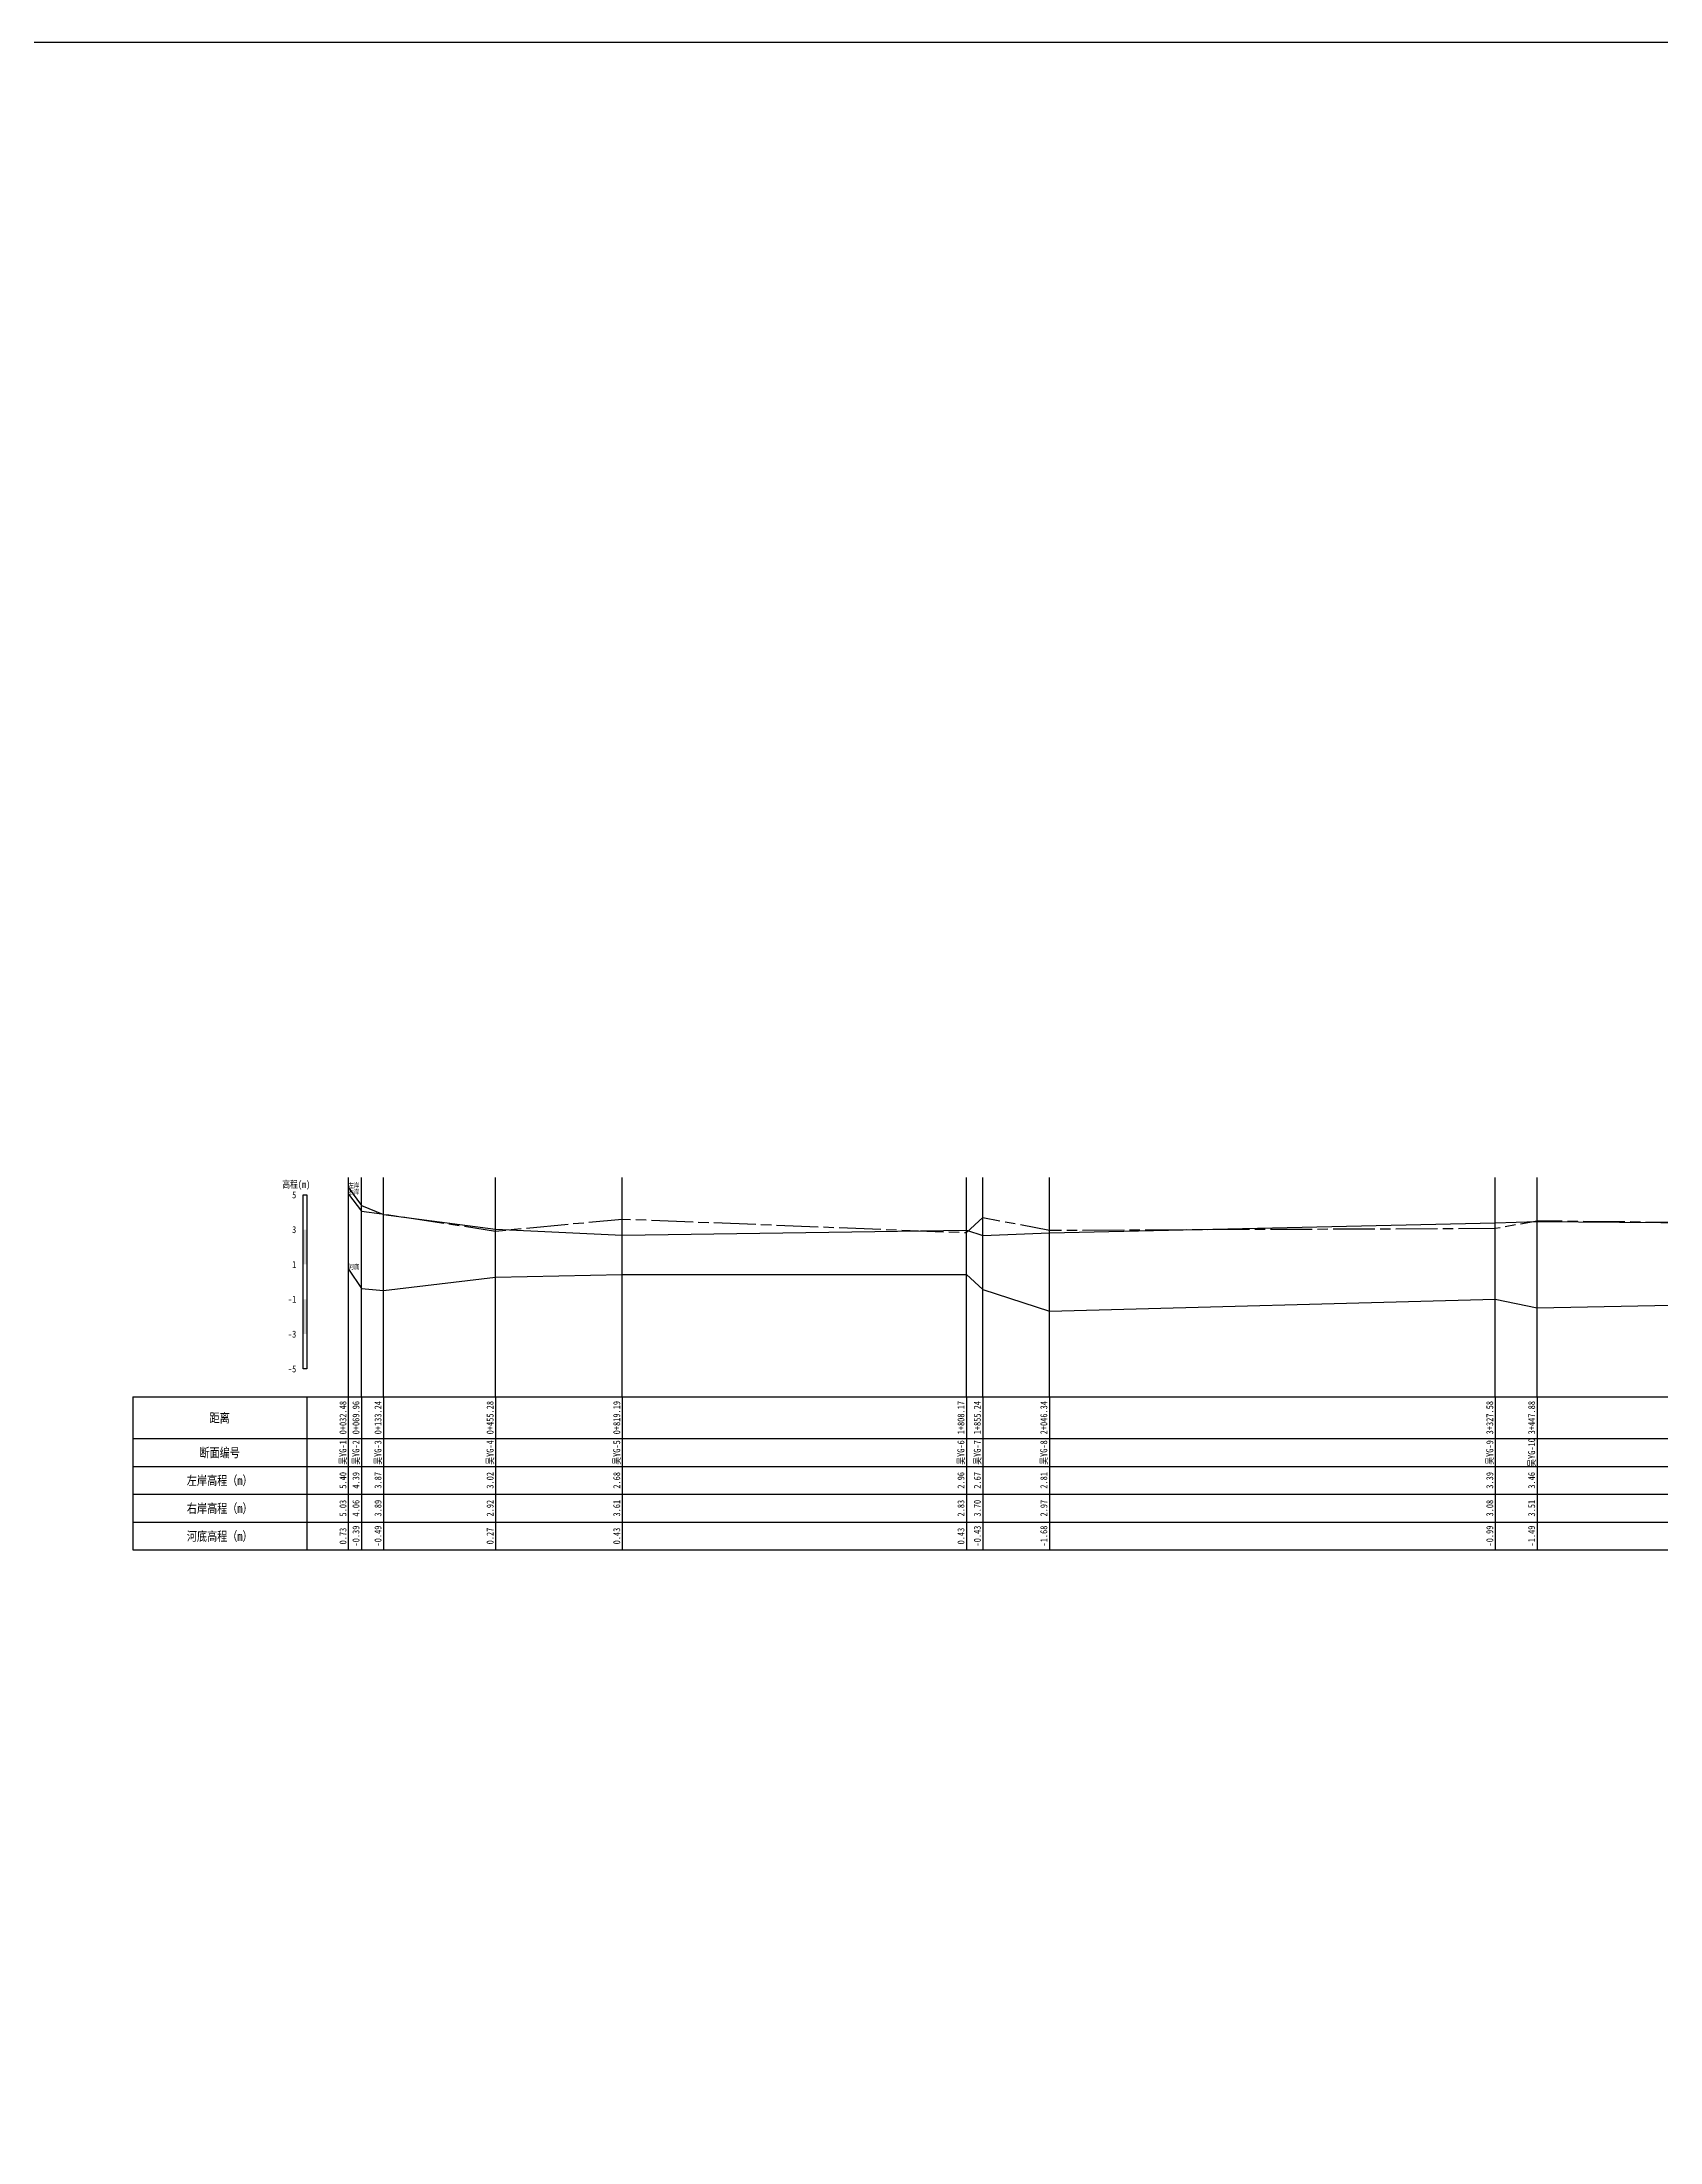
# Model space of a CAD drawing. Extents: x 529382 to 533977, y 3419784 to 3423811.
# Drawn here: x 530546 to 531011, y 3421815 to 3422418 of the extents above; entities that cross this region are included whole.
import ezdxf
from ezdxf.enums import TextEntityAlignment as Align

# ---------------------------------------------------------------- set-up
doc = ezdxf.new("R2010")
doc.units = 0
doc.header["$LTSCALE"] = 0.5
doc.linetypes.add('ACAD_ISO08W100', pattern=[36, 24, -3, 6, -3])
doc.layers.get('0').update_dxf_attribs({"linetype": 'CONTINUOUS'})
for name, color, linetype, lineweight in [('00右岸断面线', 5, 'ACAD_ISO08W100', 30), ('00左岸断面线', 6, 'CONTINUOUS', 30), ('00河底高程', 2, 'CONTINUOUS', 30)]:
    doc.layers.add(name, color=color, linetype=linetype, lineweight=lineweight)
for name, color, linetype in [('tab', 9, 'CONTINUOUS'), ('zh', 9, 'CONTINUOUS'), ('纵断面曲线名称', 7, 'CONTINUOUS'), ('高程标尺', 3, 'CONTINUOUS')]:
    doc.layers.add(name, color=color, linetype=linetype)
doc.styles.add('HZ', font='fangsong_GB2312.ttf', dxfattribs={"width": 0.8})

msp = doc.modelspace()

# ---------------------------------------------------------------- linework, layer by layer
at = {"linetype": 'Continuous'}
msp.add_lwpolyline([(529438.33, 3422418.08), (532044.23, 3422418.08), (532044.23, 3421211.83), (529438.33, 3421211.83)], close=True, dxfattribs=at)
at = {"layer": '00右岸断面线', "flags": 128}
msp.add_lwpolyline([(530634.2, 3422087.14), (530637.94, 3422082.29), (530644.27, 3422081.44), (530676.48, 3422076.59), (530712.87, 3422080.04), (530811.77, 3422076.14), (530816.47, 3422080.49), (530835.58, 3422076.84), (530963.71, 3422077.39), (530975.74, 3422079.54), (531106.03, 3422078.34), (531288.33, 3422078.14), (531311.93, 3422078.14), (531346.06, 3422080.54), (531489.36, 3422077.94), (531552.03, 3422077.29), (531606.58, 3422063.39), (531677.38, 3422078.44)], dxfattribs=at)
at = {"layer": '00左岸断面线', "flags": 128}
msp.add_lwpolyline([(530634.2, 3422088.99), (530637.94, 3422083.94), (530644.27, 3422081.34), (530676.48, 3422077.09), (530712.87, 3422075.39), (530811.77, 3422076.79), (530816.47, 3422075.34), (530835.58, 3422076.04), (530963.71, 3422078.94), (530975.74, 3422079.29), (531106.03, 3422078.24), (531288.33, 3422078.64), (531311.93, 3422076.74), (531346.06, 3422080.34), (531489.36, 3422079.19), (531552.03, 3422083.34), (531606.58, 3422077.64), (531677.38, 3422075.84)], dxfattribs=at)
at = {"layer": '00河底高程', "flags": 128}
msp.add_lwpolyline([(530634.2, 3422065.64), (530637.94, 3422060.04), (530644.27, 3422059.54), (530676.48, 3422063.34), (530712.87, 3422064.14), (530811.77, 3422064.14), (530816.47, 3422059.84), (530835.58, 3422053.59), (530963.71, 3422057.04), (530975.74, 3422054.54), (531106.03, 3422057.14), (531288.33, 3422058.04), (531311.93, 3422055.74), (531346.06, 3422055.09), (531489.36, 3422055.89), (531552.03, 3422054.09), (531606.58, 3422055.74), (531677.38, 3422058.39)], dxfattribs=at)
at = {"layer": 'tab'}
for p, q in [((530572.2, 3422028.99), (531677.38, 3422028.99)), ((530572.2, 3422028.99), (530572.2, 3421984.99)), ((530622.2, 3422028.99), (530622.2, 3421984.99)), ((530634.2, 3421984.99), (530634.2, 3422028.99)), ((530637.94, 3422028.99), (530637.94, 3421984.99)), ((530644.27, 3422028.99), (530644.27, 3421984.99)), ((530676.48, 3422028.99), (530676.48, 3421984.99)), ((530712.87, 3422028.99), (530712.87, 3421984.99)), ((530811.77, 3422028.99), (530811.77, 3421984.99)), ((530816.47, 3422028.99), (530816.47, 3421984.99)), ((530835.58, 3422028.99), (530835.58, 3421984.99)), ((530963.71, 3422028.99), (530963.71, 3421984.99)), ((530975.74, 3422028.99), (530975.74, 3421984.99)), ((530572.2, 3422016.99), (531677.38, 3422016.99)), ((530572.2, 3422008.99), (531677.38, 3422008.99)), ((530572.2, 3422000.99), (531677.38, 3422000.99)), ((530572.2, 3421992.99), (531677.38, 3421992.99)), ((530572.2, 3421984.99), (531677.38, 3421984.99))]:
    msp.add_line(p, q, dxfattribs=at)
at = {"layer": 'zh', "color": 6}
for p, q in [((530634.2, 3422028.99), (530634.2, 3422091.99)), ((530637.94, 3422028.99), (530637.94, 3422091.99)), ((530644.27, 3422028.99), (530644.27, 3422091.99)), ((530676.48, 3422028.99), (530676.48, 3422091.99)), ((530712.87, 3422028.99), (530712.87, 3422091.99)), ((530811.77, 3422028.99), (530811.77, 3422091.99)), ((530816.47, 3422028.99), (530816.47, 3422091.99)), ((530835.58, 3422028.99), (530835.58, 3422091.99)), ((530963.71, 3422028.99), (530963.71, 3422091.99)), ((530975.74, 3422028.99), (530975.74, 3422091.99))]:
    msp.add_line(p, q, dxfattribs=at)
at = {"layer": '高程标尺', "flags": 128}
msp.add_lwpolyline([(530621.2, 3422036.99), (530621.2, 3422086.99), (530622.2, 3422086.99), (530622.2, 3422036.99)], close=True, dxfattribs=at)
at = {"layer": '高程标尺'}
for points in [[(530621.2, 3422066.99), (530622.2, 3422066.99), (530621.2, 3422076.99), (530622.2, 3422076.99)], [(530621.2, 3422046.99), (530622.2, 3422046.99), (530621.2, 3422056.99), (530622.2, 3422056.99)]]:
    msp.add_solid(points, dxfattribs=at)

# ---------------------------------------------------------------- texts
at = {"layer": 'tab', "color": 3, "style": 'HZ', "width": 0.8}
for s, p in [('0+032.48', (530634.2, 3422022.99)), ('0+069.96', (530637.94, 3422022.99)), ('0+133.24', (530644.27, 3422022.99)), ('0+455.28', (530676.48, 3422022.99)), ('0+819.19', (530712.87, 3422022.99)), ('1+808.17', (530811.77, 3422022.99)), ('1+855.24', (530816.47, 3422022.99)), ('2+046.34', (530835.58, 3422022.99)), ('3+327.58', (530963.71, 3422022.99)), ('3+447.88', (530975.74, 3422022.99)), ('吴YG-1', (530634.2, 3422012.99)), ('吴YG-2', (530637.94, 3422012.99)), ('吴YG-3', (530644.27, 3422012.99)), ('吴YG-4', (530676.48, 3422012.99)), ('吴YG-5', (530712.87, 3422012.99)), ('吴YG-6', (530811.77, 3422012.99)), ('吴YG-7', (530816.47, 3422012.99)), ('吴YG-8', (530835.58, 3422012.99)), ('吴YG-9', (530963.71, 3422012.99)), ('吴YG-10', (530975.74, 3422012.99)), ('5.40', (530634.2, 3422004.99)), ('4.39', (530637.94, 3422004.99)), ('3.87', (530644.27, 3422004.99)), ('3.02', (530676.48, 3422004.99)), ('2.68', (530712.87, 3422004.99)), ('2.96', (530811.77, 3422004.99)), ('2.67', (530816.47, 3422004.99)), ('2.81', (530835.58, 3422004.99)), ('3.39', (530963.71, 3422004.99)), ('3.46', (530975.74, 3422004.99)), ('5.03', (530634.2, 3421996.99)), ('4.06', (530637.94, 3421996.99)), ('3.89', (530644.27, 3421996.99)), ('2.92', (530676.48, 3421996.99)), ('3.61', (530712.87, 3421996.99)), ('2.83', (530811.77, 3421996.99)), ('3.70', (530816.47, 3421996.99)), ('2.97', (530835.58, 3421996.99)), ('3.08', (530963.71, 3421996.99)), ('3.51', (530975.74, 3421996.99)), ('0.73', (530634.2, 3421988.99)), ('-0.39', (530637.94, 3421988.99)), ('-0.49', (530644.27, 3421988.99)), ('0.27', (530676.48, 3421988.99)), ('0.43', (530712.87, 3421988.99)), ('0.43', (530811.77, 3421988.99)), ('-0.43', (530816.47, 3421988.99)), ('-1.68', (530835.58, 3421988.99)), ('-0.99', (530963.71, 3421988.99)), ('-1.49', (530975.74, 3421988.99))]:
    msp.add_text(s, height=2, rotation=90, dxfattribs=at).set_placement(p, align=Align.BOTTOM_CENTER)
for s, p in [('距离', (530597.2, 3422022.99)), ('断面编号', (530597.2, 3422012.99)), ('左岸高程（m）', (530597.2, 3422004.99)), ('右岸高程（m）', (530597.2, 3421996.99)), ('河底高程（m）', (530597.2, 3421988.99))]:
    msp.add_text(s, height=2.666, dxfattribs=at).set_placement(p, align=Align.MIDDLE)
at = {"layer": '纵断面曲线名称', "color": 2, "style": 'HZ', "width": 0.8}
msp.add_text('左岸', height=1.4, dxfattribs=at).set_placement((530634.2, 3422088.99))
at = {"layer": '纵断面曲线名称', "color": 3, "style": 'HZ', "width": 0.8}
msp.add_text('右岸', height=1.4, dxfattribs=at).set_placement((530634.2, 3422087.14))
at = {"layer": '纵断面曲线名称', "color": 4, "style": 'HZ', "width": 0.8}
msp.add_text('河底', height=1.4, dxfattribs=at).set_placement((530634.2, 3422065.64))
at = {"layer": '高程标尺', "style": 'HZ', "width": 0.8}
msp.add_text('高程(m)', height=2, dxfattribs=at).set_placement((530619.2, 3422088.99), align=Align.CENTER)
for s, p in [('5', (530619.2, 3422086.99)), ('3', (530619.2, 3422076.99)), ('1', (530619.2, 3422066.99)), ('-1', (530619.2, 3422056.99)), ('-3', (530619.2, 3422046.99)), ('-5', (530619.2, 3422036.99))]:
    msp.add_text(s, height=2, dxfattribs=at).set_placement(p, align=Align.MIDDLE_RIGHT)

doc.saveas('drawing.dxf')
